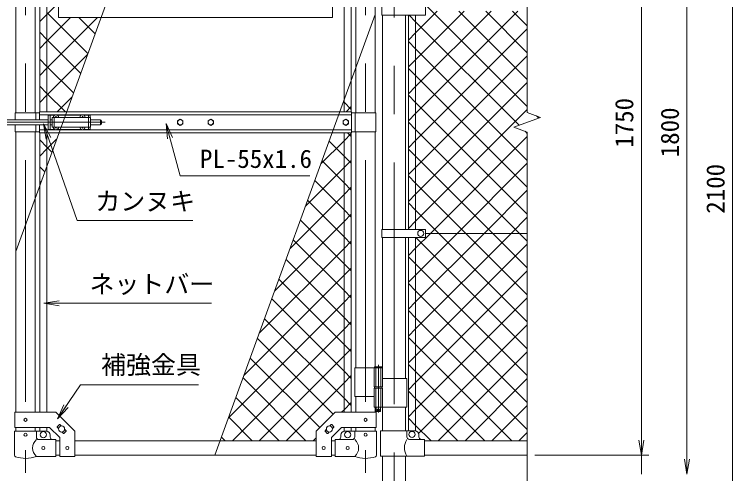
# Model space of a CAD drawing. Units: millimetres, scale not verified. Extents: x -4200 to 4200, y -2970 to 2970.
# Drawn here: x -2683 to -794, y -537 to 670 of the extents above; entities that cross this region are included whole.
import ezdxf
from ezdxf.enums import TextEntityAlignment as Align

# ---------------------------------------------------------------- set-up
doc = ezdxf.new("R2010")
doc.units = ezdxf.units.MM
doc.header["$LTSCALE"] = 20
doc.linetypes.add('DASHED', pattern=[7.5, 6, -1.5])
doc.linetypes.add('USER1', pattern=[50.8, 31.75, -6.35, 6.35, -6.35])
for name, color, linetype, lineweight in [('0-1_D-BMK', 2, 'USER1', 13), ('0-2_D-STR1', 1, 'Continuous', 18), ('0-3_D-STR3', 3, 'Continuous', 13), ('0-7_D-STR-DIM', 7, 'Continuous', 9), ('0-8_0', 7, 'Continuous', 9), ('0-9_D-STR2', 7, 'Continuous', 9), ('0-A_D-STR-TXT', 7, 'Continuous', 9), ('0-B_Defpoints', 8, 'Continuous', 18)]:
    doc.layers.add(name, color=color, linetype=linetype, lineweight=lineweight)
doc.styles.add('ＭＳ ゴシック', font='')
doc.styles.get('ＭＳ ゴシック').set_extended_font_data('MS Gothic')

# ---------------------------------------------------------------- blocks, each defined once
blk = doc.blocks.new('_Open')
at = {"layer": '0-8_0'}
blk.add_line((-20, 3.33), (0, 0), dxfattribs=at)
blk.add_lwpolyline([(-20, -3.33), (0, 0), (-20, 0)], dxfattribs=at)

msp = doc.modelspace()

# ---------------------------------------------------------------- linework, layer by layer
at = {"layer": '0-1_D-BMK'}
for p, q in [((-2653.4, 1303.1), (-2653.4, -535.29)), ((-1759.2, 1303.1), (-1759.2, -535.29)), ((-1684.05, 1296.61), (-1684.05, -849.21)), ((-2784.09, 386.37), (-2444.09, 386.37)), ((-1725.64, -251.21), (-1725.64, -376.1)), ((-1729.26, -369.13), (-1722.01, -369.13))]:
    msp.add_line(p, q, dxfattribs=at)
at = {"layer": '0-2_D-STR1'}
for p, q in [((-2678.8, 1148.32), (-2678.8, 411.37)), ((-2628, 1148.32), (-2628, 411.37)), ((-1784.6, 1031.87), (-1784.6, 411.37)), ((-1733.8, 1003.87), (-1733.8, 411.37)), ((-1714.3, 667.87), (-1714.3, 104.87)), ((-1653.8, 667.87), (-1653.8, 104.87)), ((-2678.8, 361.37), (-2678.8, -375.58)), ((-2628, 361.37), (-2628, -375.58)), ((-1784.6, 361.37), (-1784.6, -259.13)), ((-1733.8, 361.37), (-1733.8, -256.13)), ((-1714.3, 83.87), (-1714.3, -287.13)), ((-1653.8, 83.87), (-1653.8, -287.13)), ((-1784.6, -334.13), (-1784.6, -375.58)), ((-1733.8, -362.13), (-1733.8, -375.58)), ((-1714.3, -362.13), (-1714.3, -424.93)), ((-1653.8, -362.13), (-1653.8, -424.93)), ((-2678.8, -415.58), (-2678.8, -425.63)), ((-2628, -415.58), (-2628, -425.63)), ((-1784.6, -415.58), (-1784.6, -425.63)), ((-1733.8, -415.58), (-1733.8, -425.63)), ((-2573.4, -450.63), (-2563.4, -450.63)), ((-2523.4, -450.63), (-1889.2, -450.63)), ((-1849.2, -450.63), (-1839.2, -450.63)), ((-1604.05, -450.63), (-1334.05, -450.63)), ((-2573.4, -488.63), (-2563.4, -488.63)), ((-2523.4, -488.63), (-1889.2, -488.63)), ((-1849.2, -488.63), (-1839.2, -488.63)), ((-1714.3, -490.93), (-1714.3, -838.63)), ((-1653.8, -490.93), (-1653.8, -838.63)), ((-1604.05, -488.63), (-1334.05, -488.63))]:
    msp.add_line(p, q, dxfattribs=at)
at = {"layer": '0-3_D-STR3'}
for p, q in [((-2615.9, 1148.32), (-2615.9, 413.87)), ((-2596.9, 1148.32), (-2596.9, 413.87)), ((-1815.7, 1148.32), (-1815.7, 413.87)), ((-1796.7, 1148.32), (-1796.7, 413.87)), ((-1716.85, 688.87), (-1716.85, 667.87)), ((-1602.05, 688.87), (-1602.05, 667.87)), ((-1716.85, 667.87), (-1602.05, 667.87)), ((-1646.55, 667.87), (-1646.55, 104.87)), ((-1627.55, 667.87), (-1627.55, 104.87)), ((-2680.4, 411.37), (-2680.4, 392.87)), ((-2680.4, 411.37), (-2616.3, 411.37)), ((-2626.4, 411.37), (-2626.4, 392.87)), ((-2616.3, 413.87), (-1796.3, 413.87)), ((-2616.3, 392.87), (-2616.3, 413.87)), ((-2616.3, 405.87), (-1796.3, 405.87)), ((-2593.4, 405.37), (-2593.4, 367.37)), ((-2593.4, 405.37), (-2575.99, 405.37)), ((-2588.9, 405.37), (-2588.9, 367.37)), ((-2582.9, 398.87), (-2582.9, 373.87)), ((-2582.9, 398.87), (-2482.9, 398.87)), ((-2575.25, 399.29), (-2576.55, 399.26)), ((-2576.55, 399.26), (-2576.55, 398.87)), ((-2573.79, 402.02), (-2573.81, 400.72)), ((-2573.79, 402.02), (-2573, 402.02)), ((-2573, 402.02), (-2572.98, 400.72)), ((-2570.8, 405.37), (-2505.99, 405.37)), ((-2505.25, 399.29), (-2506.55, 399.26)), ((-2506.55, 399.26), (-2506.55, 398.87)), ((-2503.79, 402.02), (-2503.81, 400.72)), ((-2503.79, 402.02), (-2503, 402.02)), ((-2503, 402.02), (-2502.98, 400.72)), ((-2501.54, 399.29), (-2500.25, 399.26)), ((-2500.8, 405.37), (-2483.4, 405.37)), ((-2500.25, 399.26), (-2500.25, 398.87)), ((-2487.9, 405.37), (-2487.9, 398.87)), ((-2483.4, 405.37), (-2483.4, 398.87)), ((-2482.9, 398.87), (-2482.9, 373.87)), ((-1796.3, 358.87), (-1796.3, 413.87)), ((-1732.2, 411.37), (-1796.3, 411.37)), ((-1786.2, 411.37), (-1786.2, 361.37)), ((-1732.2, 411.37), (-1732.2, 361.37)), ((-2716.75, 392.87), (-2593.4, 392.87)), ((-2716.75, 379.87), (-2593.4, 379.87)), ((-2680.4, 379.87), (-2680.4, 361.37)), ((-2626.4, 379.87), (-2626.4, 361.37)), ((-2616.3, 358.87), (-2616.3, 379.87)), ((-2588.9, 392.87), (-2582.9, 392.87)), ((-2588.9, 379.87), (-2582.9, 379.87)), ((-2482.9, 392.87), (-2456.4, 392.87)), ((-2482.9, 379.87), (-2456.4, 379.87)), ((-2456.4, 392.87), (-2456.4, 379.87)), ((-2453.4, 389.87), (-2453.4, 382.87)), ((-2680.4, 361.37), (-2616.3, 361.37)), ((-2616.3, 366.87), (-1796.3, 366.87)), ((-2616.3, 358.87), (-1796.3, 358.87)), ((-2615.9, 358.87), (-2615.9, -375.58)), ((-2596.9, 358.87), (-2596.9, -375.58)), ((-2593.4, 367.37), (-2575.99, 367.37)), ((-2582.9, 373.87), (-2482.9, 373.87)), ((-2576.55, 373.47), (-2576.55, 373.87)), ((-2575.25, 373.45), (-2576.55, 373.47)), ((-2573.79, 370.72), (-2573.81, 372.01)), ((-2573.79, 370.72), (-2573, 370.72)), ((-2573, 370.72), (-2572.98, 372.01)), ((-2571.54, 373.45), (-2570.25, 373.47)), ((-2570.8, 367.37), (-2505.99, 367.37)), ((-2570.25, 373.47), (-2570.25, 373.87)), ((-2506.55, 373.47), (-2506.55, 373.87)), ((-2505.25, 373.45), (-2506.55, 373.47)), ((-2503.79, 370.72), (-2503.81, 372.01)), ((-2503.79, 370.72), (-2503, 370.72)), ((-2503, 370.72), (-2502.98, 372.01)), ((-2501.54, 373.45), (-2500.25, 373.47)), ((-2500.8, 367.37), (-2483.4, 367.37)), ((-2500.25, 373.47), (-2500.25, 373.87)), ((-2487.9, 373.87), (-2487.9, 367.37)), ((-2483.4, 373.87), (-2483.4, 367.37)), ((-1815.7, 358.87), (-1815.7, -375.58)), ((-1796.7, 358.87), (-1796.7, -375.58)), ((-1732.2, 361.37), (-1796.3, 361.37)), ((-1716.85, 104.87), (-1716.85, 83.87)), ((-1716.85, 104.87), (-1602.05, 104.87)), ((-1602.05, 104.87), (-1602.05, 83.87)), ((-1716.85, 83.87), (-1602.05, 83.87)), ((-1646.55, -424.93), (-1646.55, 83.87)), ((-1627.55, -424.93), (-1627.55, 83.87)), ((-1334.05, 94.37), (-1602.05, 94.37)), ((-1787.75, -259.13), (-1787.75, -334.13)), ((-1787.75, -259.13), (-1714.84, -259.13)), ((-1736.44, -259.13), (-1736.44, -309.13)), ((-1715.64, -257.13), (-1735.64, -257.13)), ((-1734.64, -256.13), (-1716.64, -256.13)), ((-1715.64, -257.13), (-1716.64, -256.13)), ((-1715.64, -257.13), (-1715.64, -259.13)), ((-1714.84, -259.13), (-1714.84, -309.13)), ((-1714.84, -287.13), (-1650.5, -287.13)), ((-1650.5, -287.13), (-1650.5, -362.13)), ((-1736.44, -309.13), (-1714.84, -309.13)), ((-1736.44, -312.13), (-1714.84, -312.13)), ((-1736.44, -312.13), (-1736.44, -362.13)), ((-1736.14, -309.13), (-1736.14, -312.13)), ((-1736.14, -312.13), (-1715.14, -312.13)), ((-1715.14, -309.13), (-1715.14, -312.13)), ((-1714.84, -312.13), (-1714.84, -362.13)), ((-1787.75, -334.13), (-1736.55, -334.13)), ((-2681.1, -415.58), (-2681.1, -375.58)), ((-1736.44, -362.13), (-1650.5, -362.13)), ((-1731.64, -362.13), (-1731.64, -373.13)), ((-1730.64, -374.13), (-1731.64, -373.13)), ((-1731.5, -415.58), (-1731.5, -375.58)), ((-1730.64, -374.13), (-1720.64, -374.13)), ((-1720.64, -374.13), (-1719.64, -373.13)), ((-2570.06, -413.57), (-2564.41, -407.92)), ((-2570.06, -414.99), (-2566.35, -418.7)), ((-2562.99, -407.92), (-2559.28, -411.63)), ((-1849.6, -407.92), (-1853.32, -411.63)), ((-1842.53, -413.57), (-1848.19, -407.92)), ((-1842.53, -414.99), (-1846.24, -418.7)), ((-2681.95, -425.63), (-2624.85, -425.63)), ((-2681.95, -425.63), (-2681.95, -489.33)), ((-2681.1, -415.58), (-2589.96, -415.58)), ((-2624.85, -425.63), (-2624.85, -440.63)), ((-2624.85, -425.63), (-2598.4, -425.63)), ((-2615.9, -415.58), (-2615.9, -425.63)), ((-2596.9, -415.58), (-2596.9, -425.63)), ((-2589.96, -415.58), (-2563.4, -442.15)), ((-2557.52, -427.53), (-2553.8, -431.25)), ((-2552.39, -431.25), (-2546.73, -425.59)), ((-2550.44, -420.46), (-2546.73, -424.18)), ((-2523.4, -491.83), (-2523.4, -425.58)), ((-1889.2, -491.83), (-1889.2, -425.58)), ((-1862.15, -420.46), (-1865.86, -424.18)), ((-1860.21, -431.25), (-1865.86, -425.59)), ((-1855.08, -427.53), (-1858.79, -431.25)), ((-1822.63, -415.58), (-1849.2, -442.15)), ((-1731.5, -415.58), (-1822.63, -415.58)), ((-1815.7, -415.58), (-1815.7, -425.63)), ((-1787.75, -425.63), (-1814.2, -425.63)), ((-1796.7, -415.58), (-1796.7, -425.63)), ((-1730.65, -425.63), (-1787.75, -425.63)), ((-1787.75, -425.63), (-1787.75, -440.63)), ((-1730.65, -425.63), (-1730.65, -489.33)), ((-1719.75, -424.93), (-1629.05, -424.93)), ((-1719.75, -424.93), (-1719.75, -490.93)), ((-1650.65, -424.93), (-1650.65, -439.93)), ((-2573.4, -447.63), (-2617.85, -447.63)), ((-2588.4, -440.63), (-2588.4, -435.63)), ((-2573.4, -491.63), (-2573.4, -447.63)), ((-2563.4, -491.83), (-2563.4, -442.15)), ((-1849.2, -491.83), (-1849.2, -442.15)), ((-1839.2, -447.63), (-1794.75, -447.63)), ((-1839.2, -491.63), (-1839.2, -447.63)), ((-1824.2, -440.63), (-1824.2, -435.63)), ((-1643.65, -446.93), (-1604.05, -446.93)), ((-1619.05, -434.93), (-1619.05, -439.93)), ((-1604.05, -446.93), (-1604.05, -490.93)), ((-1719.75, -490.93), (-1604.05, -490.93)), ((-2573.4, -491.63), (-2624.85, -491.63)), ((-2563.4, -491.83), (-2523.4, -491.83)), ((-1849.2, -491.83), (-1889.2, -491.83)), ((-1839.2, -491.63), (-1787.75, -491.63))]:
    msp.add_line(p, q, dxfattribs=at)
at = {"layer": '0-3_D-STR3', "linetype": 'DASHED'}
for p, q in [((-2578.4, 398.87), (-2578.4, 373.87)), ((-2487.4, 398.87), (-2487.4, 373.87)), ((-1731.94, -259.13), (-1731.94, -309.13)), ((-1719.34, -259.13), (-1719.34, -309.13)), ((-1731.94, -312.13), (-1731.94, -362.13)), ((-1719.34, -312.13), (-1719.34, -362.13))]:
    msp.add_line(p, q, dxfattribs=at)
at = {"layer": '0-3_D-STR3'}
for points in [[(-2571.54, 399.29), (-2570.25, 399.26), (-2570.25, 398.87)], [(-1734.64, -256.13), (-1735.64, -257.13), (-1735.64, -259.13)], [(-2681.1, -375.58), (-2573.4, -375.58), (-2523.4, -425.58)], [(-1731.5, -375.58), (-1839.2, -375.58), (-1889.2, -425.58)], [(-1719.64, -362.13), (-1719.64, -373.13), (-1731.64, -373.13)]]:
    msp.add_lwpolyline(points, dxfattribs=at)
for points in [[(-2246.3, 394.47), (-2253.31, 390.42), (-2253.31, 382.32), (-2246.3, 378.27), (-2239.28, 382.32), (-2239.28, 390.42)], [(-2166.3, 394.47), (-2173.31, 390.42), (-2173.31, 382.32), (-2166.3, 378.27), (-2159.28, 382.32), (-2159.28, 390.42)], [(-1811.3, 394.47), (-1818.31, 390.42), (-1818.31, 382.32), (-1811.3, 378.27), (-1804.28, 382.32), (-1804.28, 390.42)]]:
    msp.add_lwpolyline(points, close=True, dxfattribs=at)
for centre, radius in [((-2246.3, 386.37), 7.03), ((-2166.3, 386.37), 7.03), ((-1811.3, 386.37), 7.03), ((-1614.05, 94.37), 8), ((-1725.64, -369.13), 2.5), ((-2653.4, -395.58), 4), ((-1759.2, -395.58), 4), ((-2558.4, -419.58), 8), ((-1854.2, -419.58), 8), ((-2653.4, -434.63), 4), ((-2606.4, -434.63), 8), ((-1806.2, -434.63), 8), ((-1759.2, -434.63), 4), ((-1637.05, -433.93), 8), ((-2606.4, -469.63), 4), ((-2543.4, -469.58), 4), ((-1869.2, -469.58), 4), ((-1806.2, -469.63), 4)]:
    msp.add_circle(centre, radius, dxfattribs=at)
for centre, radius, start, end in [((-2573.4, 398.87), 7, 0, 180), ((-2575.3, 400.77), 1.49, 270, 0), ((-2571.49, 400.77), 1.49, 180, 270), ((-2503.4, 398.87), 7, 0, 180), ((-2505.3, 400.77), 1.49, 270, 0), ((-2501.49, 400.77), 1.49, 180, 270), ((-2456.4, 389.87), 3, 0, 90), ((-2456.4, 382.87), 3, 270, 0), ((-2573.4, 373.87), 7, 180, 0), ((-2575.3, 371.96), 1.49, 0, 90), ((-2571.49, 371.96), 1.49, 90, 180), ((-2503.4, 373.87), 7, 180, 0), ((-2505.3, 371.96), 1.49, 0, 90), ((-2501.49, 371.96), 1.49, 90, 180), ((-2569.36, -414.28), 1, 135, 225), ((-2563.7, -408.62), 1, 45, 135), ((-1848.89, -408.62), 1, 45, 135), ((-1843.24, -414.28), 1, 315, 45), ((-2598.4, -435.63), 10, 0, 90), ((-2553.09, -430.54), 1, 225, 315), ((-2547.44, -424.89), 1, 315, 45), ((-1865.16, -424.89), 1, 135, 225), ((-1859.5, -430.54), 1, 225, 315), ((-1814.2, -435.63), 10, 90, 180), ((-1629.05, -434.93), 10, 0, 90), ((-2606.65, -469.63), 28.55, 129.59418, 230.40582), ((-2617.85, -440.63), 7, 180, 270), ((-2581.4, -440.63), 7, 180, 270), ((-1831.2, -440.63), 7, 270, 0), ((-1794.75, -440.63), 7, 270, 0), ((-1805.94, -469.63), 28.55, 309.59418, 50.40582), ((-1616.43, -468.93), 40.68, 147.25964, 212.74036), ((-1643.65, -439.93), 7, 180, 270), ((-1612.05, -439.93), 7, 180, 270), ((-2678.65, -489.33), 3.3, 180, 250.77949), ((-1733.95, -489.33), 3.3, 289.22051, 0), ((-2653.4, -416.9), 80, 250.77949, 290.9084), ((-1759.2, -416.9), 80, 249.0916, 289.22051)]:
    msp.add_arc(centre, radius, start, end, dxfattribs=at)
at = {"layer": '0-7_D-STR-DIM'}
for p, q in [((-1334.05, 412.02), (-1334.05, 1324.37)), ((-1034.05, -448.63), (-1034.05, 1221.37)), ((-914.05, -498.63), (-914.05, 1221.37)), ((-794.05, -798.63), (-794.05, 1221.37)), ((-1369.28, 373.54), (-1298.81, 399.19)), ((-1298.81, 399.19), (-1334.05, 412.02)), ((-1334.05, 360.72), (-1369.28, 373.54)), ((-1334.05, -631.63), (-1334.05, 360.72)), ((-1034.05, -448.63), (-1034.05, -408.63)), ((-1314.05, -488.63), (-1014.05, -488.63)), ((-1314.05, -488.63), (-1014.05, -488.63)), ((-1034.05, -538.63), (-1034.05, -488.63))]:
    msp.add_line(p, q, dxfattribs=at)
at = {"layer": '0-9_D-STR2'}
for p, q in [((-2489.48, 567.09), (-2596.9, 674.51)), ((-2596.9, 599.19), (-2534.71, 661.37)), ((-2596.9, 528.48), (-2464, 661.37)), ((-2470.61, 618.94), (-2513.04, 661.37)), ((-1627.55, 621.39), (-1570.57, 678.37)), ((-1627.55, 550.68), (-1499.86, 678.37)), ((-1627.55, 479.97), (-1429.15, 678.37)), ((-1627.55, 409.26), (-1358.44, 678.37)), ((-1334.05, 498.41), (-1514, 678.37)), ((-1334.05, 569.13), (-1443.29, 678.37)), ((-1334.05, 639.84), (-1372.58, 678.37)), ((-1627.55, 338.55), (-1334.05, 632.05)), ((-2596.9, 603.8), (-2615.9, 622.8)), ((-1646.55, 602.39), (-1627.55, 621.39)), ((-2615.9, 580.19), (-2596.9, 599.19)), ((-2508.34, 515.25), (-2596.9, 603.8)), ((-1627.55, 579.78), (-1646.55, 598.78)), ((-1334.05, 286.28), (-1627.55, 579.78)), ((-2596.9, 533.09), (-2615.9, 552.09)), ((-1646.55, 531.68), (-1627.55, 550.68)), ((-1627.55, 267.84), (-1334.05, 561.34)), ((-2527.21, 463.41), (-2596.9, 533.09)), ((-2615.9, 509.48), (-2596.9, 528.48)), ((-1627.55, 509.07), (-1646.55, 528.07)), ((-1796.7, 490.71), (-1798.29, 492.3)), ((-1334.05, 215.57), (-1627.55, 509.07)), ((-1646.55, 460.97), (-1627.55, 479.97)), ((-1627.55, 197.13), (-1334.05, 490.63)), ((-1627.55, 438.36), (-1646.55, 457.36)), ((-2570.08, 413.87), (-2531.03, 452.92)), ((-1334.05, 144.86), (-1627.55, 438.36)), ((-1810.45, 413.87), (-1796.7, 427.62)), ((-1627.55, 126.42), (-1334.05, 419.92)), ((-1646.55, 390.26), (-1627.55, 409.26)), ((-1303.74, 397.4), (-1309.39, 403.04)), ((-1627.55, 367.65), (-1646.55, 386.65)), ((-1796.7, 349.29), (-1806.28, 358.87)), ((-1354.26, 94.37), (-1627.55, 367.65)), ((-1334.05, 356.99), (-1339.9, 362.85)), ((-1815.7, 337.91), (-1796.7, 356.91)), ((-1588.88, 94.37), (-1334.05, 349.2)), ((-1876.68, 276.93), (-1815.7, 337.91)), ((-1815.7, 297.58), (-1854.89, 336.78)), ((-1646.55, 319.55), (-1627.55, 338.55)), ((-1627.55, 296.94), (-1646.55, 315.94)), ((-1815.7, 226.87), (-1873.76, 284.93)), ((-1796.7, 278.58), (-1815.7, 297.58)), ((-1815.7, 267.2), (-1796.7, 286.2)), ((-1424.97, 94.37), (-1627.55, 296.94)), ((-2602.69, 256.04), (-2615.9, 269.25)), ((-1917.14, 165.75), (-1815.7, 267.2)), ((-1646.55, 248.84), (-1627.55, 267.84)), ((-1518.17, 94.37), (-1334.05, 278.49)), ((-2615.9, 226.63), (-2611.96, 230.57)), ((-1815.7, 156.16), (-1892.63, 233.09)), ((-1796.7, 207.87), (-1815.7, 226.87)), ((-1627.55, 226.23), (-1646.55, 245.23)), ((-1815.7, 196.49), (-1796.7, 215.49)), ((-1495.68, 94.37), (-1627.55, 226.23)), ((-1447.46, 94.37), (-1334.05, 207.78)), ((-1957.61, 54.58), (-1815.7, 196.49)), ((-1646.55, 178.13), (-1627.55, 197.13)), ((-1815.7, 85.45), (-1911.5, 181.25)), ((-1627.55, 155.52), (-1646.55, 174.52)), ((-1796.7, 137.16), (-1815.7, 156.16)), ((-1566.39, 94.37), (-1627.55, 155.52)), ((-1815.7, 125.78), (-1796.7, 144.78)), ((-1376.75, 94.37), (-1334.05, 137.07)), ((-1998.07, -56.6), (-1815.7, 125.78)), ((-1815.7, 14.73), (-1930.37, 129.41)), ((-1646.55, 107.42), (-1627.55, 126.42)), ((-1815.7, -55.98), (-1949.24, 77.57)), ((-1796.7, 66.45), (-1815.7, 85.45)), ((-1627.55, 55.7), (-1588.88, 94.37)), ((-1627.55, -15.01), (-1518.17, 94.37)), ((-1627.55, -85.72), (-1447.46, 94.37)), ((-1627.55, -156.43), (-1376.75, 94.37)), ((-1334.05, -208.69), (-1626.61, 83.87)), ((-1334.05, -137.98), (-1566.39, 94.37)), ((-1334.05, -67.27), (-1495.68, 94.37)), ((-1334.05, 3.44), (-1424.97, 94.37)), ((-1334.05, 74.15), (-1354.26, 94.37)), ((-1815.7, 55.07), (-1796.7, 74.07)), ((-1627.55, -227.14), (-1334.05, 66.36)), ((-2038.54, -167.77), (-1815.7, 55.07)), ((-1646.55, 36.7), (-1627.55, 55.7)), ((-1815.7, -126.69), (-1968.11, 25.73)), ((-1627.55, 14.1), (-1646.55, 33.1)), ((-1796.7, -4.27), (-1815.7, 14.73)), ((-1815.7, -15.64), (-1796.7, 3.36)), ((-1334.05, -279.4), (-1627.55, 14.1)), ((-2079, -278.95), (-1815.7, -15.64)), ((-1646.55, -34.01), (-1627.55, -15.01)), ((-1627.55, -297.85), (-1334.05, -4.35)), ((-1815.7, -197.4), (-1986.98, -26.12)), ((-1627.55, -56.61), (-1646.55, -37.61)), ((-1796.7, -74.98), (-1815.7, -55.98)), ((-1334.05, -350.11), (-1627.55, -56.61)), ((-1815.7, -86.35), (-1796.7, -67.35)), ((-1627.55, -368.56), (-1334.05, -75.06)), ((-2119.47, -390.12), (-1815.7, -86.35)), ((-1815.7, -268.11), (-2005.85, -77.96)), ((-1646.55, -104.72), (-1627.55, -85.72)), ((-1627.55, -127.32), (-1646.55, -108.32)), ((-1815.7, -338.82), (-2024.71, -129.8)), ((-1796.7, -145.69), (-1815.7, -126.69)), ((-1334.05, -420.82), (-1627.55, -127.32)), ((-1815.7, -157.07), (-1796.7, -138.07)), ((-1619.69, -431.41), (-1334.05, -145.77)), ((-2109.26, -450.63), (-1815.7, -157.07)), ((-1646.55, -175.43), (-1627.55, -156.43)), ((-1844.42, -380.81), (-2043.58, -181.64)), ((-1627.55, -198.03), (-1646.55, -179.03)), ((-1796.7, -216.4), (-1815.7, -197.4)), ((-1374.95, -450.63), (-1627.55, -198.03)), ((-1815.7, -227.78), (-1796.7, -208.78)), ((-1568.2, -450.63), (-1334.05, -216.48)), ((-1879.77, -416.16), (-2062.45, -233.48)), ((-2038.55, -450.63), (-1815.7, -227.78)), ((-1646.55, -246.14), (-1627.55, -227.14)), ((-1627.55, -268.75), (-1646.55, -249.75)), ((-1796.7, -287.11), (-1815.7, -268.11)), ((-1815.7, -298.49), (-1796.7, -279.49)), ((-1445.66, -450.63), (-1627.55, -268.75)), ((-1916.01, -450.63), (-2081.32, -285.32)), ((-1967.84, -450.63), (-1815.7, -298.49)), ((-1646.55, -316.85), (-1627.55, -297.85)), ((-1497.49, -450.63), (-1334.05, -287.19)), ((-1627.55, -339.46), (-1646.55, -320.46)), ((-1986.72, -450.63), (-2100.19, -337.17)), ((-1796.7, -357.82), (-1815.7, -338.82)), ((-1516.37, -450.63), (-1627.55, -339.46)), ((-1426.78, -450.63), (-1334.05, -357.9)), ((-1646.55, -387.56), (-1627.55, -368.56)), ((-2057.44, -450.63), (-2119.06, -389.01)), ((-1627.55, -410.17), (-1646.55, -391.17)), ((-1587.08, -450.63), (-1627.55, -410.17)), ((-1356.07, -450.63), (-1334.05, -428.61)), ((-2128.15, -450.63), (-2137.93, -440.85)), ((-1897.13, -450.63), (-1889.2, -442.7))]:
    msp.add_line(p, q, dxfattribs=at)
for points in [[(-1334.05, 427.7), (-1584.71, 678.37), (-1627.55, 721.2), (-1646.55, 740.2)], [(-2615.9, 650.9), (-2596.9, 669.9), (-2566.55, 700.25)], [(-1355.58, 378.53), (-1627.55, 650.49), (-1644.92, 667.87)], [(-2615.9, 438.77), (-2596.9, 457.77), (-2490.57, 564.09)], [(-2548.38, 413.87), (-2596.9, 462.38), (-2615.9, 481.38)], [(-1796.7, 420), (-1815.7, 439), (-1817.16, 440.46)], [(-2615.9, 297.34), (-2596.9, 316.34), (-2571.5, 341.74)], [(-2583.82, 307.89), (-2596.9, 320.96), (-2615.9, 339.96)], [(-1822.08, -375.58), (-1815.7, -369.2), (-1796.7, -350.2)]]:
    msp.add_lwpolyline(points, dxfattribs=at)
at = {"layer": '0-A_D-STR-TXT'}
msp.add_line((-2164.55, -89.31), (-2603.14, -89.31), dxfattribs=at)
for points in [[(-2213.69, 128.2), (-2517.66, 128.2), (-2605.1, 379.95)], [(-1905.77, 245.22), (-2247.05, 245.22), (-2283.27, 381.26)], [(-2198.49, -304.05), (-2508.55, -304.05), (-2568.26, -391.19)]]:
    msp.add_lwpolyline(points, dxfattribs=at)
at = {"layer": '0-B_Defpoints'}
for p, q in [((-2678.8, 46.94), (-2236.78, 1261.37)), ((-2155.32, -488.63), (-1733.8, 669.49))]:
    msp.add_line(p, q, dxfattribs=at)
msp.add_lwpolyline([(-2566.55, 661.37), (-2566.55, 911.37), (-1846.55, 911.37), (-1846.55, 661.37)], close=True, dxfattribs=at)

# ---------------------------------------------------------------- block references
at = {"layer": '0-7_D-STR-DIM', "xscale": 2, "yscale": 2, "rotation": 270}
for p in [(-1034.05, -488.63), (-1034.05, -488.63), (-914.05, -538.63)]:
    msp.add_blockref('_Open', p, dxfattribs=at)
at = {"layer": '0-A_D-STR-TXT', "xscale": 2, "yscale": 2}
for p, rotation in [((-2605.76, 381.84), 109.15293), ((-2283.78, 383.19), 104.91069), ((-2605.14, -89.31), 180), ((-2569.39, -392.84), 235.58239)]:
    msp.add_blockref('_Open', p, dxfattribs=dict(at, rotation=rotation))

# ---------------------------------------------------------------- texts
at = {"layer": '0-7_D-STR-DIM', "style": 'ＭＳ ゴシック'}
for s, p in [('1750', (-1040.79, 319.47)), ('1800', (-920.79, 294.47)), ('2100', (-800.79, 146.12))]:
    msp.add_text(s, height=48.09, rotation=90, dxfattribs=at).set_placement(p, align=Align.BOTTOM_LEFT)
at = {"layer": '0-A_D-STR-TXT', "style": 'ＭＳ ゴシック'}
for s, p in [('PL-55x1.6', (-2194.6, 251.97)), ('カンヌキ', (-2469.79, 140.27)), ('ネットバー', (-2485.11, -77.36)), ('補強金具', (-2454.58, -289.43))]:
    msp.add_text(s, height=48.09, dxfattribs=at).set_placement(p, align=Align.BOTTOM_LEFT)

doc.saveas('drawing.dxf')
